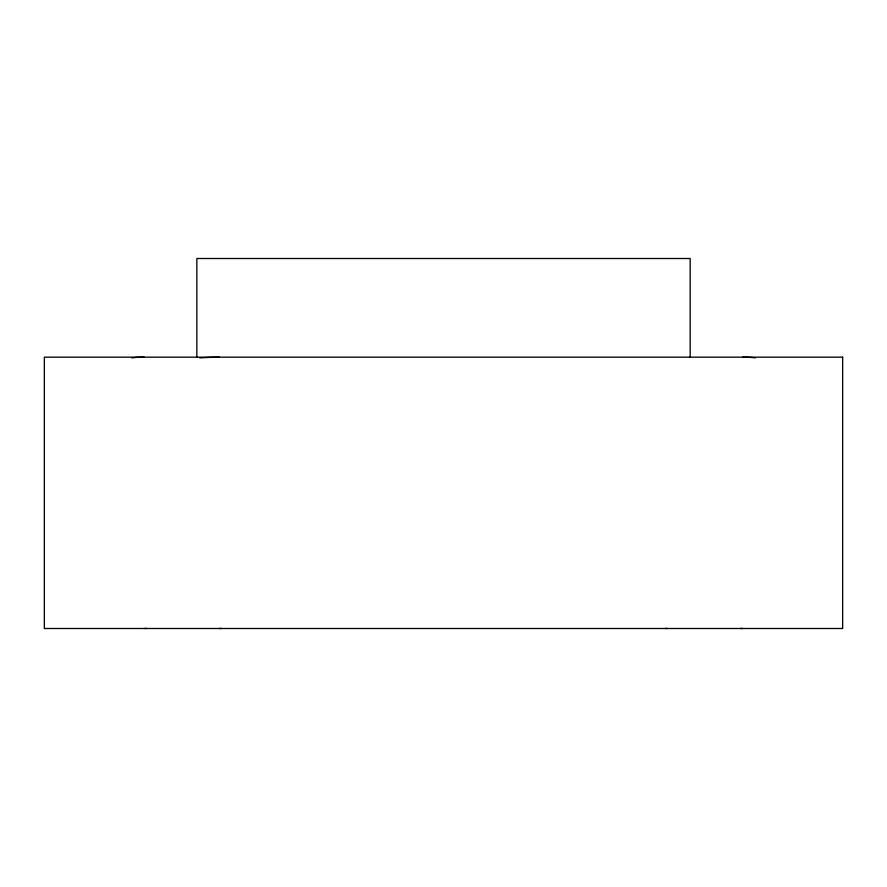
<?xml version="1.0" encoding="UTF-8"?>
<svg xmlns="http://www.w3.org/2000/svg" width="887" height="887" viewBox="0 0 887 887"><rect width="100%" height="100%" fill="white"/><g stroke="black" fill="none" stroke-linecap="round" stroke-linejoin="round"><path stroke-width="1.33" d="M690.164 357.173L690.164 258.505L196.836 258.505L196.836 357.173M199.741 357.893A53.641 5.322 -5.7 0 1 219.433 357.184M221.728 628.451A53.641 5.322 5.7 0 1 219.433 628.473M131.819 357.893A53.641 5.322 5.7 0 1 144.326 357.184M146.776 628.451A53.641 5.322 -5.7 0 1 144.326 628.473M667.567 628.473A53.641 5.322 -5.7 0 1 665.272 628.451M742.674 357.184A53.641 5.322 -5.7 0 1 755.181 357.893M742.674 628.473A53.641 5.322 5.7 0 1 740.224 628.451M842.65 357.173L44.35 357.173L44.35 628.495L842.65 628.495L842.65 357.173"/></g></svg>
